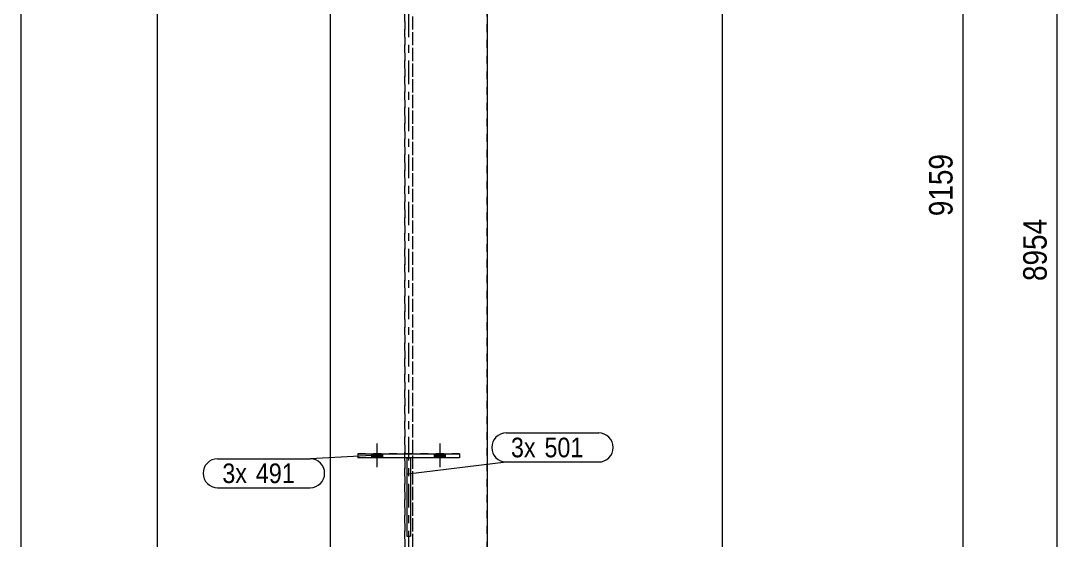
# Model space of a CAD drawing. Header units: millimetres. Extents: x 2 to 579, y 1 to 825.
# Drawn here: x 5 to 137.1, y 346.7 to 413 of the extents above; entities that cross this region are included whole.
import ezdxf

# ---------------------------------------------------------------- set-up
doc = ezdxf.new("R2010")
doc.units = ezdxf.units.MM
for name, pattern in [('XKITLINE00', [0]), ('XKITLINE01', [4, 1, -1, 1, -1]), ('XKITLINE03', [6, 3, -1, 1, -1])]:
    doc.linetypes.add(name, pattern=pattern)
for name, color, linetype, lineweight in [('Bolt', 3, 'Continuous', 0), ('Dimensions', 7, 'Continuous', 0), ('DrawingSheet', 5, 'Continuous', 0), ('Part', 2, 'Continuous', 0), ('PartMark', 7, 'Continuous', 0)]:
    doc.layers.add(name, color=color, linetype=linetype, lineweight=lineweight)
doc.styles.add('ARIAL', font='ARIAL.TTF')

# ---------------------------------------------------------------- blocks, each defined once
blk = doc.blocks.new('*A37')
at = {"layer": 'Bolt'}
for points in [[(51.15, 357.72), (51.15, 357.22), (49.75, 357.22), (49.75, 357.72)], [(51.15, 357.72), (51.15, 357.22), (49.75, 357.22), (49.75, 357.72)], [(59.15, 357.72), (59.15, 357.22), (57.75, 357.22), (57.75, 357.72)], [(59.15, 357.72), (59.15, 357.22), (57.75, 357.22), (57.75, 357.72)]]:
    blk.add_hatch(color=3, dxfattribs=at).paths.add_polyline_path(points, flags=17)
at = {"layer": 'Bolt', "color": 3, "linetype": 'XKITLINE00', "lineweight": 0}
for p, q in [((50.45, 356.06), (50.45, 359.06)), ((50.45, 356.06), (50.45, 359.06)), ((58.45, 356.06), (58.45, 359.06)), ((58.45, 356.06), (58.45, 359.06)), ((49.75, 357.22), (49.75, 357.72)), ((49.75, 357.22), (49.75, 357.72)), ((51.15, 357.22), (51.15, 357.72)), ((51.15, 357.22), (51.15, 357.72)), ((57.75, 357.22), (57.75, 357.72)), ((57.75, 357.22), (57.75, 357.72)), ((59.15, 357.22), (59.15, 357.72)), ((59.15, 357.22), (59.15, 357.72))]:
    blk.add_line(p, q, dxfattribs=at)
blk = doc.blocks.new('*A46')
at = {"layer": 'Part', "color": 2, "linetype": 'XKITLINE00', "lineweight": 0}
for p, q in [((44.45, 704.64), (44.45, 164.9)), ((64.45, 704.64), (64.45, 164.9))]:
    blk.add_line(p, q, dxfattribs=at)
at = {"layer": 'Part', "color": 7, "linetype": 'XKITLINE01', "lineweight": 0}
for p, q in [((53.95, 164.9), (53.95, 703.52)), ((54.95, 703.52), (54.95, 164.9))]:
    blk.add_line(p, q, dxfattribs=at)
at = {"layer": 'Part', "color": 7, "linetype": 'XKITLINE03', "lineweight": 0}
blk.add_line((54.45, 164.9), (54.45, 697.16), dxfattribs=at)
blk = doc.blocks.new('*A47')
at = {"layer": 'Part', "color": 2, "linetype": 'XKITLINE00', "lineweight": 0}
for p, q in [((54.2, 357.22), (54.2, 347.22)), ((54.7, 357.22), (54.7, 347.22)), ((54.2, 347.22), (54.7, 347.22))]:
    blk.add_line(p, q, dxfattribs=at)
at = {"layer": 'Part', "color": 7, "linetype": 'XKITLINE01', "lineweight": 0}
blk.add_line((54.2, 357.22), (54.7, 357.22), dxfattribs=at)
blk.add_line((54.2, 357.22), (54.7, 357.22), dxfattribs=at)
blk = doc.blocks.new('*A48')
at = {"layer": 'Part', "color": 2, "linetype": 'XKITLINE00', "lineweight": 0}
for p, q in [((47.95, 357.72), (47.95, 357.72)), ((47.95, 357.72), (60.95, 357.72)), ((47.95, 357.72), (47.95, 357.22)), ((60.95, 357.22), (47.95, 357.22)), ((60.95, 357.72), (60.95, 357.72)), ((60.95, 357.72), (60.95, 357.22))]:
    blk.add_line(p, q, dxfattribs=at)
at = {"layer": 'Part', "color": 7, "linetype": 'XKITLINE01', "lineweight": 0}
for p, q in [((60.95, 357.72), (47.95, 357.72)), ((60.95, 357.22), (47.95, 357.22))]:
    blk.add_line(p, q, dxfattribs=at)
blk = doc.blocks.new('*A59')
at = {"layer": 'Part', "color": 7, "linetype": 'XKITLINE01', "lineweight": 0}
for p, q in [((53.95, 668.86), (53.95, 269.69)), ((54.95, 668.84), (54.95, 269.69)), ((44.45, 641.05), (44.45, 269.52)), ((64.45, 269.52), (64.45, 641.05))]:
    blk.add_line(p, q, dxfattribs=at)
blk = doc.blocks.new('*A88')
at = {"layer": 'DrawingSheet', "color": 5, "linetype": 'XKITLINE00', "lineweight": 0}
blk.add_line((5, 825), (5, 5), dxfattribs=at)
blk = doc.blocks.new('*A96')
at = {"layer": 'Dimensions', "color": 7, "linetype": 'XKITLINE00', "lineweight": 0}
blk.add_line((125.13, 68.06), (125.13, 716.93), dxfattribs=at)
at = {"layer": 'Dimensions', "color": 3, "style": 'ARIAL', "width": 0.85}
blk.add_text('9159', height=3, rotation=90.0002, dxfattribs=at).set_placement((123.78, 388.05))
blk = doc.blocks.new('*A127')
at = {"layer": 'Dimensions', "color": 7, "linetype": 'XKITLINE00', "lineweight": 0}
blk.add_line((137.13, 70.06), (137.13, 698.4), dxfattribs=at)
at = {"layer": 'Dimensions', "color": 3, "style": 'ARIAL', "width": 0.85}
blk.add_text('8954', height=3, rotation=90.0002, dxfattribs=at).set_placement((135.78, 379.78))
blk = doc.blocks.new('*A146')
at = {"layer": 'Dimensions', "color": 7, "linetype": 'XKITLINE00', "lineweight": 0}
blk.add_line((94.45, 315.35), (94.45, 704.64), dxfattribs=at)
blk = doc.blocks.new('*A147')
at = {"layer": 'Dimensions', "color": 7, "linetype": 'XKITLINE00', "lineweight": 0}
blk.add_line((22.45, 320.58), (22.45, 704.64), dxfattribs=at)
blk = doc.blocks.new('*A164')
at = {"layer": 'PartMark', "color": 7, "linetype": 'XKITLINE00', "lineweight": 0}
for p, q in [((30.1, 357.11), (41.89, 357.11)), ((50.58, 357.59), (41.89, 357.11)), ((30.1, 353.41), (41.89, 353.41))]:
    blk.add_line(p, q, dxfattribs=at)
for centre, start, end in [((30.1, 355.26), 90, 270), ((41.89, 355.26), 270, 90)]:
    blk.add_arc(centre, 1.85, start, end, dxfattribs=at)
at = {"layer": 'PartMark', "color": 3, "style": 'ARIAL', "width": 0.85}
for s, p in [('3x', (30.7, 354.01)), ('491', (34.97, 354.01))]:
    blk.add_text(s, height=2.5, dxfattribs=at).set_placement(p)
blk = doc.blocks.new('*A165')
at = {"layer": 'PartMark', "color": 7, "linetype": 'XKITLINE00', "lineweight": 0}
for p, q in [((66.89, 360.4), (78.67, 360.4)), ((54.33, 355.19), (66.89, 356.7)), ((66.89, 356.7), (78.67, 356.7))]:
    blk.add_line(p, q, dxfattribs=at)
for centre, start, end in [((66.89, 358.55), 90, 270), ((78.67, 358.55), 270, 90)]:
    blk.add_arc(centre, 1.85, start, end, dxfattribs=at)
at = {"layer": 'PartMark', "color": 3, "style": 'ARIAL', "width": 0.85}
for s, p in [('3x', (67.49, 357.3)), ('501', (71.76, 357.3))]:
    blk.add_text(s, height=2.5, dxfattribs=at).set_placement(p)

msp = doc.modelspace()

# ---------------------------------------------------------------- block references
at = {"lineweight": 0}
for name in ['*A88', '*A96', '*A147', '*A146', '*A127', '*A59', '*A165', '*A37', '*A164', '*A48', '*A47']:
    msp.add_blockref(name, (0, 0), dxfattribs=at)
at = {"layer": 'Part', "lineweight": 0}
msp.add_blockref('*A46', (0, 0), dxfattribs=at)

doc.saveas('drawing.dxf')
